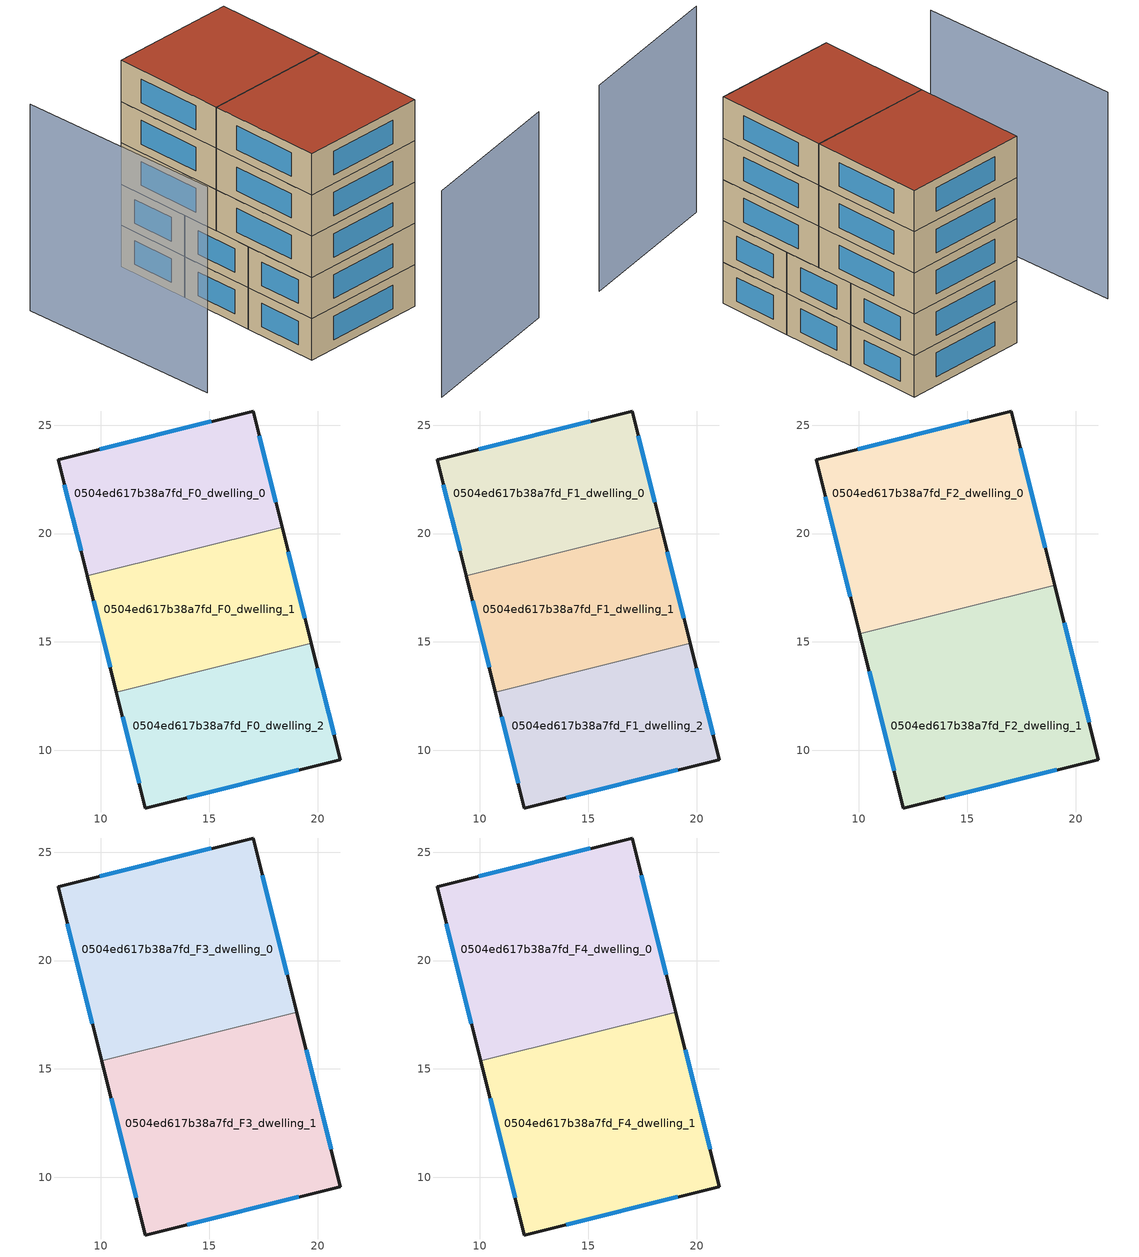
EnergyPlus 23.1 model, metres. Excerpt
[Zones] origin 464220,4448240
0504ed617b38a7fd_F0_dwelling_0
 floor ground (EU_floor_Construction): 17.02,25.65 18.36,20.3 9.38,18.05 8.03,23.41 z0
 wall outside (EU_wall_Construction): 18.36,20.3 17.02,25.65 8.03,23.41 9.38,18.05 z0:3
 wall to 0504ed617b38a7fd_F0_dwelling_1 (EU_wall_Construction): 9.38,18.05 18.36,20.3 z0:3
 window (EU_Window_Construction): 15.1,25.17 9.96,23.89 / 18.08,21.44 17.31,24.51 / 8.32,22.26 9.09,19.2 z0.64:2.36
0504ed617b38a7fd_F0_dwelling_1
 floor ground (EU_floor_Construction): 18.36,20.3 19.71,14.94 10.72,12.69 9.38,18.05 z0
 wall outside (EU_wall_Construction): 19.71,14.94 18.36,20.3 / 9.38,18.05 10.72,12.69 z0:3
 wall to 0504ed617b38a7fd_F0_dwelling_2 (EU_wall_Construction): 10.72,12.69 19.71,14.94 z0:3
 window (EU_Window_Construction): 19.42,16.09 18.65,19.15 / 9.66,16.9 10.43,13.84 z0.64:2.36
0504ed617b38a7fd_F0_dwelling_2
 floor ground (EU_floor_Construction): 19.71,14.94 21.05,9.57 12.06,7.34 10.72,12.69 z0
 wall outside (EU_wall_Construction): 10.72,12.69 12.06,7.34 21.05,9.57 19.71,14.94 z0:3
 window (EU_Window_Construction): 20.76,10.72 19.99,13.79 / 13.99,7.82 19.12,9.09 / 11.01,11.54 11.77,8.48 z0.64:2.36
0504ed617b38a7fd_F1_dwelling_0
 floor to 0504ed617b38a7fd_F0_dwelling_0 (EU_floor_Construction): 17.02,25.65 18.36,20.3 9.38,18.05 8.03,23.41 z3
 wall outside (EU_wall_Construction): 18.36,20.3 17.02,25.65 8.03,23.41 9.38,18.05 z3:6
 wall to 0504ed617b38a7fd_F1_dwelling_1 (EU_wall_Construction): 9.38,18.05 18.36,20.3 z3:6
 window (EU_Window_Construction): 15.1,25.17 9.96,23.89 / 18.08,21.44 17.31,24.51 / 8.32,22.26 9.09,19.2 z3.64:5.36
0504ed617b38a7fd_F1_dwelling_1
 floor to 0504ed617b38a7fd_F0_dwelling_1 (EU_floor_Construction): 18.36,20.3 19.71,14.94 10.72,12.69 9.38,18.05 z3
 wall outside (EU_wall_Construction): 19.71,14.94 18.36,20.3 / 9.38,18.05 10.72,12.69 z3:6
 wall to 0504ed617b38a7fd_F1_dwelling_2 (EU_wall_Construction): 10.72,12.69 19.71,14.94 z3:6
 window (EU_Window_Construction): 19.42,16.09 18.65,19.15 / 9.66,16.9 10.43,13.84 z3.64:5.36
0504ed617b38a7fd_F1_dwelling_2
 floor to 0504ed617b38a7fd_F0_dwelling_2 (EU_floor_Construction): 19.71,14.94 21.05,9.57 12.06,7.34 10.72,12.69 z3
 wall outside (EU_wall_Construction): 10.72,12.69 12.06,7.34 21.05,9.57 19.71,14.94 z3:6
 window (EU_Window_Construction): 20.76,10.72 19.99,13.79 / 13.99,7.82 19.12,9.09 / 11.01,11.54 11.77,8.48 z3.64:5.36
0504ed617b38a7fd_F2_dwelling_0
 floor to 0504ed617b38a7fd_F1_dwelling_0 (EU_floor_Construction): 17.02,25.65 18.36,20.3 9.38,18.05 8.03,23.41 z6
 floor to 0504ed617b38a7fd_F1_dwelling_1 (EU_floor_Construction): 18.36,20.3 19.04,17.62 10.05,15.37 9.38,18.05 z6
 wall outside (EU_wall_Construction): 19.04,17.62 17.02,25.65 8.03,23.41 10.05,15.37 z6:9
 wall to 0504ed617b38a7fd_F2_dwelling_1 (EU_wall_Construction): 10.05,15.37 19.04,17.62 z6:9
 window (EU_Window_Construction): 15.1,25.17 9.96,23.89 / 18.61,19.34 17.45,23.93 / 8.46,21.69 9.62,17.09 z6.64:8.36
0504ed617b38a7fd_F2_dwelling_1
 floor to 0504ed617b38a7fd_F1_dwelling_1 (EU_floor_Construction): 19.04,17.62 19.71,14.94 10.72,12.69 10.05,15.37 z6
 floor to 0504ed617b38a7fd_F1_dwelling_2 (EU_floor_Construction): 19.71,14.94 21.05,9.57 12.06,7.34 10.72,12.69 z6
 wall outside (EU_wall_Construction): 10.05,15.37 12.06,7.34 21.05,9.57 19.04,17.62 z6:9
 window (EU_Window_Construction): 20.62,11.3 19.47,15.9 / 13.99,7.82 19.12,9.09 / 10.48,13.65 11.63,9.06 z6.64:8.36
0504ed617b38a7fd_F3_dwelling_0
 floor to 0504ed617b38a7fd_F2_dwelling_0 (EU_floor_Construction): 17.02,25.65 19.04,17.62 10.05,15.37 8.03,23.41 z9
 wall outside (EU_wall_Construction): 19.04,17.62 17.02,25.65 8.03,23.41 10.05,15.37 z9:12
 wall to 0504ed617b38a7fd_F3_dwelling_1 (EU_wall_Construction): 10.05,15.37 19.04,17.62 z9:12
 window (EU_Window_Construction): 15.1,25.17 9.96,23.89 / 18.61,19.34 17.45,23.93 / 8.46,21.69 9.62,17.09 z9.64:11.36
0504ed617b38a7fd_F3_dwelling_1
 floor to 0504ed617b38a7fd_F2_dwelling_1 (EU_floor_Construction): 19.04,17.62 21.05,9.57 12.06,7.34 10.05,15.37 z9
 wall outside (EU_wall_Construction): 10.05,15.37 12.06,7.34 21.05,9.57 19.04,17.62 z9:12
 window (EU_Window_Construction): 20.62,11.3 19.47,15.9 / 13.99,7.82 19.12,9.09 / 10.48,13.65 11.63,9.06 z9.64:11.36
0504ed617b38a7fd_F4_dwelling_0
 floor to 0504ed617b38a7fd_F3_dwelling_0 (EU_floor_Construction): 17.02,25.65 19.04,17.62 10.05,15.37 8.03,23.41 z12
 wall outside (EU_wall_Construction): 19.04,17.62 17.02,25.65 8.03,23.41 10.05,15.37 z12:15
 wall to 0504ed617b38a7fd_F4_dwelling_1 (EU_wall_Construction): 10.05,15.37 19.04,17.62 z12:15
 window (EU_Window_Construction): 15.1,25.17 9.96,23.89 / 18.61,19.34 17.45,23.93 / 8.46,21.69 9.62,17.09 z12.64:14.36
 roof outside (EU_roof_Construction): 19.04,17.62 17.02,25.65 8.03,23.41 10.05,15.37 z15
0504ed617b38a7fd_F4_dwelling_1
 floor to 0504ed617b38a7fd_F3_dwelling_1 (EU_floor_Construction): 19.04,17.62 21.05,9.57 12.06,7.34 10.05,15.37 z12
 wall outside (EU_wall_Construction): 10.05,15.37 12.06,7.34 21.05,9.57 19.04,17.62 z12:15
 window (EU_Window_Construction): 20.62,11.3 19.47,15.9 / 13.99,7.82 19.12,9.09 / 10.48,13.65 11.63,9.06 z12.64:14.36
 roof outside (EU_roof_Construction): 21.05,9.57 19.04,17.62 10.05,15.37 12.06,7.34 z15
shading: 16.55,-0.8 26.85,4.22 / 0.34,21.81 4.39,7.39 z0:15
[Building]
EU S2 Campaign: North Axis=0; Terrain=City; Solar Distribution=FullExterior
[Site:Location]
Yerevan-Zvartnots.Intl.AP: Latitude=40.15; Longitude=44.383; Time Zone=4; Elevation=854
[SizingPeriod:WeatherFileDays]
AnnualSizingPeriod: Begin Month=1; Begin Day of Month=1; End Month=12; End Day of Month=31; Day of Week for Start Day=Monday; Use Weather File Daylight Saving Period=No; Use Weather File Rain and Snow Indicators=No
[MATERIAL]
EU_InternalMass_Material: Roughness=MediumRough; Thickness=0.1; Conductivity=1; Density=1800; Specific Heat=900; Thermal Absorptance=0.9; Solar Absorptance=0.7; Visible Absorptance=0.7
[MATERIAL:NOMASS] Roughness=MediumRough; Thermal Absorptance=0.9; Solar Absorptance=0.7; Visible Absorptance=0.7
Name | Thermal Resistance
EU_wall_NoMass | 1.05043
EU_roof_NoMass | 1.45357
EU_floor_NoMass | 0.478065
[WINDOWMATERIAL:SIMPLEGLAZINGSYSTEM]
EU_Window_SimpleGlazing: UFactor=2.5566; Solar Heat Gain Coefficient=0.75; Visible Transmittance=0.75
[CONSTRUCTION]
EU_wall_Construction: EU_wall_NoMass
EU_roof_Construction: EU_roof_NoMass
EU_floor_Construction: EU_floor_NoMass
EU_Window_Construction: EU_Window_SimpleGlazing
EU_InternalMass_Construction: EU_InternalMass_Material
[ZONE] Type=1; Multiplier=1; Ceiling Height=autocalculate; Floor Area=autocalculate; Part of Total Floor Area=Yes
Name | Volume
0504ed617b38a7fd_F0_dwelling_0; 0504ed617b38a7fd_F0_dwelling_1; 0504ed617b38a7fd_F1_dwelling_1 | 153.552
0504ed617b38a7fd_F1_dwelling_0 | 153.551
0504ed617b38a7fd_F2_dwelling_0 | 230.327
0504ed617b38a7fd_F3_dwelling_0; 0504ed617b38a7fd_F4_dwelling_0 | 230.332
0504ed617b38a7fd_F2_dwelling_1 | 230.341
0504ed617b38a7fd_F3_dwelling_1; 0504ed617b38a7fd_F4_dwelling_1 | 230.34
0504ed617b38a7fd_F0_dwelling_2; 0504ed617b38a7fd_F1_dwelling_2 | 153.57
[INTERNALMASS] Construction=EU_InternalMass_Construction
Name | Zone or ZoneList | Surface Area
0504ed617b38a7fd_F0_dwelling_0_EU_InternalMass | 0504ed617b38a7fd_F0_dwelling_0 | 51.1839
0504ed617b38a7fd_F0_dwelling_1_EU_InternalMass | 0504ed617b38a7fd_F0_dwelling_1 | 51.1839
0504ed617b38a7fd_F0_dwelling_2_EU_InternalMass | 0504ed617b38a7fd_F0_dwelling_2 | 51.19
0504ed617b38a7fd_F1_dwelling_0_EU_InternalMass | 0504ed617b38a7fd_F1_dwelling_0 | 51.1839
0504ed617b38a7fd_F1_dwelling_1_EU_InternalMass | 0504ed617b38a7fd_F1_dwelling_1 | 51.1839
0504ed617b38a7fd_F1_dwelling_2_EU_InternalMass | 0504ed617b38a7fd_F1_dwelling_2 | 51.19
0504ed617b38a7fd_F2_dwelling_0_EU_InternalMass | 0504ed617b38a7fd_F2_dwelling_0 | 76.7775
0504ed617b38a7fd_F2_dwelling_1_EU_InternalMass | 0504ed617b38a7fd_F2_dwelling_1 | 76.7799
0504ed617b38a7fd_F3_dwelling_0_EU_InternalMass | 0504ed617b38a7fd_F3_dwelling_0 | 76.7775
0504ed617b38a7fd_F3_dwelling_1_EU_InternalMass | 0504ed617b38a7fd_F3_dwelling_1 | 76.7799
0504ed617b38a7fd_F4_dwelling_0_EU_InternalMass | 0504ed617b38a7fd_F4_dwelling_0 | 76.7775
0504ed617b38a7fd_F4_dwelling_1_EU_InternalMass | 0504ed617b38a7fd_F4_dwelling_1 | 76.7799
[OTHEREQUIPMENT] Fuel Type=Electricity; Design Level Calculation Method=Watts/Area; Power per Zone Floor Area=1; Fraction Latent=0; Fraction Radiant=0; Fraction Lost=0; Carbon Dioxide Generation Rate=0; EndUse Subcategory=EU_Step8_InternalGains
Name | Zone or ZoneList or Space or SpaceList | Schedule
EU_Step8_InternalGain_0504ed617b38a7fd_F0_dwelling_0_f000 | 0504ed617b38a7fd_F0_dwelling_0 | EU_Step8_GainSchedule_0504ed617b38a7fd_F0_dwelling_0_f000
EU_Step8_InternalGain_0504ed617b38a7fd_F0_dwelling_1_f000 | 0504ed617b38a7fd_F0_dwelling_1 | EU_Step8_GainSchedule_0504ed617b38a7fd_F0_dwelling_1_f000
EU_Step8_InternalGain_0504ed617b38a7fd_F0_dwelling_2_f000 | 0504ed617b38a7fd_F0_dwelling_2 | EU_Step8_GainSchedule_0504ed617b38a7fd_F0_dwelling_2_f000
EU_Step8_InternalGain_0504ed617b38a7fd_F1_dwelling_0_f000 | 0504ed617b38a7fd_F1_dwelling_0 | EU_Step8_GainSchedule_0504ed617b38a7fd_F1_dwelling_0_f000
EU_Step8_InternalGain_0504ed617b38a7fd_F1_dwelling_1_f000 | 0504ed617b38a7fd_F1_dwelling_1 | EU_Step8_GainSchedule_0504ed617b38a7fd_F1_dwelling_1_f000
EU_Step8_InternalGain_0504ed617b38a7fd_F1_dwelling_2_f000 | 0504ed617b38a7fd_F1_dwelling_2 | EU_Step8_GainSchedule_0504ed617b38a7fd_F1_dwelling_2_f000
EU_Step8_InternalGain_0504ed617b38a7fd_F2_dwelling_0_f000 | 0504ed617b38a7fd_F2_dwelling_0 | EU_Step8_GainSchedule_0504ed617b38a7fd_F2_dwelling_0_f000
EU_Step8_InternalGain_0504ed617b38a7fd_F2_dwelling_1_f000 | 0504ed617b38a7fd_F2_dwelling_1 | EU_Step8_GainSchedule_0504ed617b38a7fd_F2_dwelling_1_f000
EU_Step8_InternalGain_0504ed617b38a7fd_F3_dwelling_0_f000 | 0504ed617b38a7fd_F3_dwelling_0 | EU_Step8_GainSchedule_0504ed617b38a7fd_F3_dwelling_0_f000
EU_Step8_InternalGain_0504ed617b38a7fd_F3_dwelling_1_f000 | 0504ed617b38a7fd_F3_dwelling_1 | EU_Step8_GainSchedule_0504ed617b38a7fd_F3_dwelling_1_f000
EU_Step8_InternalGain_0504ed617b38a7fd_F4_dwelling_0_f000 | 0504ed617b38a7fd_F4_dwelling_0 | EU_Step8_GainSchedule_0504ed617b38a7fd_F4_dwelling_0_f000
EU_Step8_InternalGain_0504ed617b38a7fd_F4_dwelling_1_f000 | 0504ed617b38a7fd_F4_dwelling_1 | EU_Step8_GainSchedule_0504ed617b38a7fd_F4_dwelling_1_f000
[ZONEVENTILATION:DESIGNFLOWRATE] Schedule=EU_AlwaysOn; Design Flow Rate Calculation Method=AirChanges/Hour; Air Changes per Hour=0.557805; Ventilation Type=Natural; Fan Pressure Rise=0; Fan Total Efficiency=1; Constant Term Coefficient=1; Temperature Term Coefficient=0; Velocity Term Coefficient=0; Velocity Squared Term Coefficient=0; Minimum Indoor Temperature=-100; Maximum Indoor Temperature=100; Delta Temperature=-100; Minimum Outdoor Temperature=-100; Maximum Outdoor Temperature=100; Maximum Wind Speed=40
Name | Zone or ZoneList or Space or SpaceList
EU_ConstantAir_0504ed617b38a7fd_F0_dwelling_0 | 0504ed617b38a7fd_F0_dwelling_0
EU_ConstantAir_0504ed617b38a7fd_F0_dwelling_1 | 0504ed617b38a7fd_F0_dwelling_1
EU_ConstantAir_0504ed617b38a7fd_F0_dwelling_2 | 0504ed617b38a7fd_F0_dwelling_2
EU_ConstantAir_0504ed617b38a7fd_F1_dwelling_0 | 0504ed617b38a7fd_F1_dwelling_0
EU_ConstantAir_0504ed617b38a7fd_F1_dwelling_1 | 0504ed617b38a7fd_F1_dwelling_1
EU_ConstantAir_0504ed617b38a7fd_F1_dwelling_2 | 0504ed617b38a7fd_F1_dwelling_2
EU_ConstantAir_0504ed617b38a7fd_F2_dwelling_0 | 0504ed617b38a7fd_F2_dwelling_0
EU_ConstantAir_0504ed617b38a7fd_F2_dwelling_1 | 0504ed617b38a7fd_F2_dwelling_1
EU_ConstantAir_0504ed617b38a7fd_F3_dwelling_0 | 0504ed617b38a7fd_F3_dwelling_0
EU_ConstantAir_0504ed617b38a7fd_F3_dwelling_1 | 0504ed617b38a7fd_F3_dwelling_1
EU_ConstantAir_0504ed617b38a7fd_F4_dwelling_0 | 0504ed617b38a7fd_F4_dwelling_0
EU_ConstantAir_0504ed617b38a7fd_F4_dwelling_1 | 0504ed617b38a7fd_F4_dwelling_1
[HVACTEMPLATE:THERMOSTAT] Constant Heating Setpoint=20; Constant Cooling Setpoint=50
EU_HeatOnly_0504ed617b38a7fd_F0_dwelling_0; EU_HeatOnly_0504ed617b38a7fd_F0_dwelling_1; EU_HeatOnly_0504ed617b38a7fd_F0_dwelling_2; EU_HeatOnly_0504ed617b38a7fd_F1_dwelling_0; EU_HeatOnly_0504ed617b38a7fd_F1_dwelling_1; EU_HeatOnly_0504ed617b38a7fd_F1_dwelling_2; EU_HeatOnly_0504ed617b38a7fd_F2_dwelling_0; EU_HeatOnly_0504ed617b38a7fd_F2_dwelling_1; EU_HeatOnly_0504ed617b38a7fd_F3_dwelling_0; EU_HeatOnly_0504ed617b38a7fd_F3_dwelling_1; EU_HeatOnly_0504ed617b38a7fd_F4_dwelling_0; EU_HeatOnly_0504ed617b38a7fd_F4_dwelling_1
[HVACTEMPLATE:ZONE:IDEALLOADSAIRSYSTEM] System Availability Schedule=EU_AlwaysOn; Maximum Heating Supply Air Temperature=50; Minimum Cooling Supply Air Temperature=13; Maximum Heating Supply Air Humidity Ratio=0.0156; Minimum Cooling Supply Air Humidity Ratio=0.0077; Heating Limit=NoLimit; Cooling Limit=NoLimit; Heating Availability Schedule=EU_AlwaysOn; Cooling Availability Schedule=EU_CoolingOff; Dehumidification Control Type=ConstantSensibleHeatRatio; Cooling Sensible Heat Ratio=0.7; Dehumidification Setpoint=60; Humidification Control Type=None; Humidification Setpoint=30; Outdoor Air Method=None; Outdoor Air Flow Rate per Person=0.00944; Outdoor Air Flow Rate per Zone Floor Area=0; Outdoor Air Flow Rate per Zone=0; Demand Controlled Ventilation Type=None; Outdoor Air Economizer Type=NoEconomizer; Heat Recovery Type=None; Sensible Heat Recovery Effectiveness=0.7; Latent Heat Recovery Effectiveness=0.65
Name | Template Thermostat
0504ed617b38a7fd_F0_dwelling_0 | EU_HeatOnly_0504ed617b38a7fd_F0_dwelling_0
0504ed617b38a7fd_F0_dwelling_1 | EU_HeatOnly_0504ed617b38a7fd_F0_dwelling_1
0504ed617b38a7fd_F0_dwelling_2 | EU_HeatOnly_0504ed617b38a7fd_F0_dwelling_2
0504ed617b38a7fd_F1_dwelling_0 | EU_HeatOnly_0504ed617b38a7fd_F1_dwelling_0
0504ed617b38a7fd_F1_dwelling_1 | EU_HeatOnly_0504ed617b38a7fd_F1_dwelling_1
0504ed617b38a7fd_F1_dwelling_2 | EU_HeatOnly_0504ed617b38a7fd_F1_dwelling_2
0504ed617b38a7fd_F2_dwelling_0 | EU_HeatOnly_0504ed617b38a7fd_F2_dwelling_0
0504ed617b38a7fd_F2_dwelling_1 | EU_HeatOnly_0504ed617b38a7fd_F2_dwelling_1
0504ed617b38a7fd_F3_dwelling_0 | EU_HeatOnly_0504ed617b38a7fd_F3_dwelling_0
0504ed617b38a7fd_F3_dwelling_1 | EU_HeatOnly_0504ed617b38a7fd_F3_dwelling_1
0504ed617b38a7fd_F4_dwelling_0 | EU_HeatOnly_0504ed617b38a7fd_F4_dwelling_0
0504ed617b38a7fd_F4_dwelling_1 | EU_HeatOnly_0504ed617b38a7fd_F4_dwelling_1
[SIZING:ZONE] Zone Cooling Design Supply Air Temperature Input Method=SupplyAirTemperature; Zone Cooling Design Supply Air Temperature=13; Zone Heating Design Supply Air Temperature Input Method=SupplyAirTemperature; Zone Heating Design Supply Air Temperature=50; Zone Cooling Design Supply Air Humidity Ratio=0.008; Zone Heating Design Supply Air Humidity Ratio=0.008; Cooling Design Air Flow Method=DesignDay; Cooling Design Air Flow Rate=0; Cooling Minimum Air Flow per Zone Floor Area=0.000762; Cooling Minimum Air Flow=0; Cooling Minimum Air Flow Fraction=0.2; Heating Design Air Flow Method=DesignDay; Heating Design Air Flow Rate=0; Heating Maximum Air Flow per Zone Floor Area=0.002032; Heating Maximum Air Flow=0.141576; Heating Maximum Air Flow Fraction=0.3; Account for Dedicated Outdoor Air System=No; Dedicated Outdoor Air System Control Strategy=NeutralSupplyAir; Dedicated Outdoor Air Low Setpoint Temperature for Design=autosize; Dedicated Outdoor Air High Setpoint Temperature for Design=autosize; Zone Load Sizing Method=Sensible Load Only No Latent Load; Zone Latent Cooling Design Supply Air Humidity Ratio Input Method=HumidityRatioDifference; Zone Cooling Design Supply Air Humidity Ratio Difference=0.005; Zone Latent Heating Design Supply Air Humidity Ratio Input Method=HumidityRatioDifference; Zone Humidification Design Supply Air Humidity Ratio Difference=0.005
0504ed617b38a7fd_F0_dwelling_0; 0504ed617b38a7fd_F0_dwelling_1; 0504ed617b38a7fd_F0_dwelling_2; 0504ed617b38a7fd_F1_dwelling_0; 0504ed617b38a7fd_F1_dwelling_1; 0504ed617b38a7fd_F1_dwelling_2; 0504ed617b38a7fd_F2_dwelling_0; 0504ed617b38a7fd_F2_dwelling_1; 0504ed617b38a7fd_F3_dwelling_0; 0504ed617b38a7fd_F3_dwelling_1; 0504ed617b38a7fd_F4_dwelling_0; 0504ed617b38a7fd_F4_dwelling_1
[SCHEDULE:CONSTANT]
Name | Hourly Value
EU_AlwaysOn | 1
EU_CoolingOff | 0
[SCHEDULE:FILE] Column Number=1; Rows to Skip at Top=0; Number of Hours of Data=8760; Column Separator=Comma; Interpolate to Timestep=No; Minutes per Item=60; Adjust Schedule for Daylight Savings=Yes
Name | File
EU_Step8_GainSchedule_0504ed617b38a7fd_F0_dwelling_0_f000 | ../../schedules/0504ed617b38a7fd/0504ed617b38a7fd_F0_dwelling_0_f000_gain.csv
EU_Step8_GainSchedule_0504ed617b38a7fd_F0_dwelling_1_f000 | ../../schedules/0504ed617b38a7fd/0504ed617b38a7fd_F0_dwelling_1_f000_gain.csv
EU_Step8_GainSchedule_0504ed617b38a7fd_F0_dwelling_2_f000 | ../../schedules/0504ed617b38a7fd/0504ed617b38a7fd_F0_dwelling_2_f000_gain.csv
EU_Step8_GainSchedule_0504ed617b38a7fd_F1_dwelling_0_f000 | ../../schedules/0504ed617b38a7fd/0504ed617b38a7fd_F1_dwelling_0_f000_gain.csv
EU_Step8_GainSchedule_0504ed617b38a7fd_F1_dwelling_1_f000 | ../../schedules/0504ed617b38a7fd/0504ed617b38a7fd_F1_dwelling_1_f000_gain.csv
EU_Step8_GainSchedule_0504ed617b38a7fd_F1_dwelling_2_f000 | ../../schedules/0504ed617b38a7fd/0504ed617b38a7fd_F1_dwelling_2_f000_gain.csv
EU_Step8_GainSchedule_0504ed617b38a7fd_F2_dwelling_0_f000 | ../../schedules/0504ed617b38a7fd/0504ed617b38a7fd_F2_dwelling_0_f000_gain.csv
EU_Step8_GainSchedule_0504ed617b38a7fd_F2_dwelling_1_f000 | ../../schedules/0504ed617b38a7fd/0504ed617b38a7fd_F2_dwelling_1_f000_gain.csv
EU_Step8_GainSchedule_0504ed617b38a7fd_F3_dwelling_0_f000 | ../../schedules/0504ed617b38a7fd/0504ed617b38a7fd_F3_dwelling_0_f000_gain.csv
EU_Step8_GainSchedule_0504ed617b38a7fd_F3_dwelling_1_f000 | ../../schedules/0504ed617b38a7fd/0504ed617b38a7fd_F3_dwelling_1_f000_gain.csv
EU_Step8_GainSchedule_0504ed617b38a7fd_F4_dwelling_0_f000 | ../../schedules/0504ed617b38a7fd/0504ed617b38a7fd_F4_dwelling_0_f000_gain.csv
EU_Step8_GainSchedule_0504ed617b38a7fd_F4_dwelling_1_f000 | ../../schedules/0504ed617b38a7fd/0504ed617b38a7fd_F4_dwelling_1_f000_gain.csv
